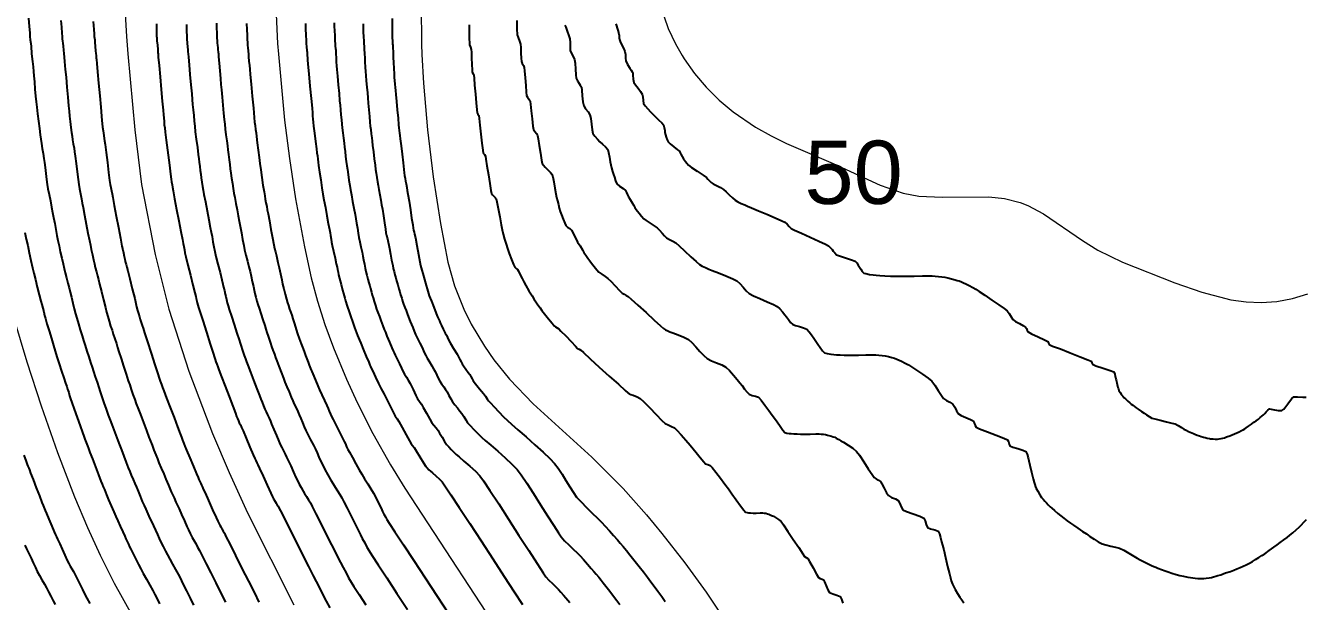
# Model space of a CAD drawing. Extents: x 27 to 849, y 0 to 853.
# Drawn here: x 78.2 to 180.9, y 492.2 to 538.4 of the extents above; entities that cross this region are included whole.
import ezdxf
from ezdxf.enums import TextEntityAlignment as Align

# ---------------------------------------------------------------- set-up
doc = ezdxf.new("R2010")
doc.units = 0
doc.header["$LTSCALE"] = 2
for name, color, linetype in [('Curva 1 m', 5, 'Continuous'), ('Curva Mestra', 1, 'Continuous'), ('TXT - TEXTO 01', 142, 'Continuous')]:
    doc.layers.add(name, color=color, linetype=linetype)
doc.styles.add('ARIAL', font='arial.ttf')

msp = doc.modelspace()

# ---------------------------------------------------------------- linework, layer by layer
at = {"layer": 'Curva 1 m', "linetype": 'Continuous', "lineweight": -3}
for points, elevation in [([(78.45, 539.03), (78.5, 538.38), (78.54, 537.85), (78.56, 537.56), (78.59, 537.29), (78.62, 536.99), (78.65, 536.76), (78.66, 536.58), (78.68, 536.38), (78.69, 536.21), (78.72, 535.97), (78.76, 535.57), (78.81, 535.13), (78.84, 534.76), (78.87, 534.42), (78.92, 533.92), (78.96, 533.35), (79.01, 532.78), (79.06, 532.31), (79.11, 531.9), (79.17, 531.36), (79.25, 530.76), (79.32, 530.17), (79.39, 529.67), (79.44, 529.31), (79.49, 528.97), (79.55, 528.57), (79.62, 528.16), (79.68, 527.77), (79.73, 527.44), (79.78, 527.04), (79.84, 526.56), (79.9, 526.09), (79.95, 525.69), (80.01, 525.34), (80.1, 524.87), (80.2, 524.36), (80.3, 523.86), (80.38, 523.44), (80.46, 523.03), (80.55, 522.56), (80.64, 522.07), (80.73, 521.6), (80.81, 521.19), (80.9, 520.77), (81, 520.29), (81.12, 519.78), (81.22, 519.31), (81.31, 518.94), (81.39, 518.59), (81.49, 518.19), (81.6, 517.77), (81.71, 517.38), (81.79, 517.05), (81.89, 516.64), (82.01, 516.17), (82.12, 515.7), (82.23, 515.3), (82.33, 514.95), (82.46, 514.5), (82.6, 514.01), (82.75, 513.54), (82.87, 513.15), (82.99, 512.76), (83.14, 512.31), (83.29, 511.84), (83.43, 511.4), (83.55, 511.03), (83.67, 510.67), (83.81, 510.25), (83.95, 509.81), (84.08, 509.39), (84.2, 509.03), (84.33, 508.65), (84.5, 508.17), (84.68, 507.65), (84.85, 507.17), (84.99, 506.78), (85.13, 506.42), (85.29, 506), (85.45, 505.56), (85.61, 505.14), (85.75, 504.78), (85.9, 504.38), (86.09, 503.89), (86.29, 503.38), (86.46, 502.94), (86.57, 502.64), (86.7, 502.35), (86.84, 502.01), (86.98, 501.68), (87.11, 501.39), (87.24, 501.07), (87.41, 500.66), (87.58, 500.25), (87.72, 499.92), (87.86, 499.61), (88.03, 499.24), (88.2, 498.88), (88.34, 498.58), (88.47, 498.28), (88.63, 497.93), (88.79, 497.58), (88.93, 497.28), (89.08, 496.98), (89.26, 496.62), (89.44, 496.26), (89.61, 495.95), (89.79, 495.62), (90.02, 495.2), (90.25, 494.78), (90.45, 494.41), (90.61, 494.11), (90.84, 493.64), (91.12, 493.07), (91.42, 492.47), (91.7, 491.91)], 32), ([(81.05, 538.86), (81.09, 538.32), (81.12, 537.83), (81.14, 537.56), (81.16, 537.39), (81.18, 537.2), (81.2, 537.03), (81.22, 536.8), (81.25, 536.48), (81.27, 536.2), (81.3, 535.91), (81.34, 535.55), (81.37, 535.24), (81.4, 534.91), (81.46, 534.29), (81.52, 533.5), (81.59, 532.7), (81.65, 532), (81.7, 531.56), (81.74, 531.18), (81.8, 530.73), (81.85, 530.26), (81.91, 529.85), (81.95, 529.56), (81.99, 529.28), (82.04, 528.94), (82.1, 528.6), (82.14, 528.31), (82.19, 527.95), (82.26, 527.36), (82.35, 526.69), (82.42, 526.09), (82.48, 525.69), (82.54, 525.34), (82.62, 524.94), (82.7, 524.54), (82.76, 524.19), (82.83, 523.83), (82.95, 523.23), (83.08, 522.5), (83.22, 521.78), (83.34, 521.18), (83.41, 520.81), (83.48, 520.46), (83.58, 520.04), (83.67, 519.64), (83.74, 519.31), (83.81, 519.02), (83.9, 518.68), (83.99, 518.35), (84.06, 518.05), (84.15, 517.69), (84.3, 517.1), (84.47, 516.42), (84.62, 515.82), (84.72, 515.43), (84.81, 515.1), (84.93, 514.71), (85.04, 514.32), (85.15, 513.99), (85.25, 513.67), (85.37, 513.29), (85.5, 512.91), (85.6, 512.59), (85.71, 512.26), (85.88, 511.73), (86.08, 511.1), (86.29, 510.46), (86.46, 509.92), (86.57, 509.59), (86.69, 509.24), (86.83, 508.83), (86.98, 508.43), (87.1, 508.08), (87.23, 507.75), (87.43, 507.21), (87.67, 506.58), (87.91, 505.94), (88.12, 505.41), (88.24, 505.08), (88.37, 504.75), (88.51, 504.37), (88.66, 503.98), (88.79, 503.66), (88.92, 503.34), (89.1, 502.91), (89.3, 502.45), (89.48, 502.04), (89.59, 501.78), (89.68, 501.55), (89.79, 501.28), (89.91, 501.02), (90, 500.8), (90.13, 500.52), (90.28, 500.19), (90.41, 499.91), (90.53, 499.64), (90.73, 499.19), (90.96, 498.69), (91.17, 498.24), (91.29, 497.97), (91.43, 497.68), (91.6, 497.36), (91.75, 497.08), (91.87, 496.86), (92.02, 496.58), (92.18, 496.3), (92.31, 496.05), (92.45, 495.77), (92.72, 495.23), (93.08, 494.51), (93.48, 493.7), (93.89, 492.89), (94.26, 492.16)], 33), ([(83.64, 538.78), (83.66, 538.44), (83.69, 538.12), (83.71, 537.77), (83.73, 537.56), (83.74, 537.43), (83.76, 537.3), (83.77, 537.12), (83.8, 536.77), (83.83, 536.41), (83.85, 536.19), (83.87, 536.04), (83.89, 535.86), (83.9, 535.71), (83.93, 535.41), (83.99, 534.73), (84.07, 533.81), (84.16, 532.81), (84.24, 531.88), (84.3, 531.16), (84.33, 530.81), (84.36, 530.57), (84.4, 530.28), (84.43, 530), (84.46, 529.81), (84.49, 529.62), (84.52, 529.39), (84.56, 529.19), (84.59, 528.89), (84.68, 528.25), (84.78, 527.45), (84.88, 526.65), (84.96, 526.01), (85, 525.69), (85.05, 525.45), (85.1, 525.18), (85.15, 524.94), (85.21, 524.64), (85.33, 524), (85.49, 523.15), (85.66, 522.23), (85.83, 521.38), (85.95, 520.74), (86.01, 520.44), (86.06, 520.19), (86.12, 519.91), (86.17, 519.69), (86.22, 519.49), (86.28, 519.26), (86.33, 519.06), (86.41, 518.76), (86.57, 518.12), (86.77, 517.32), (86.97, 516.52), (87.13, 515.87), (87.21, 515.56), (87.28, 515.33), (87.35, 515.07), (87.42, 514.84), (87.49, 514.62), (87.58, 514.36), (87.65, 514.14), (87.76, 513.79), (88, 513.06), (88.3, 512.14), (88.59, 511.22), (88.83, 510.49), (88.95, 510.14), (89.03, 509.9), (89.12, 509.63), (89.21, 509.39), (89.31, 509.11), (89.53, 508.54), (89.82, 507.79), (90.13, 506.98), (90.41, 506.23), (90.63, 505.66), (90.73, 505.39), (90.82, 505.16), (90.92, 504.9), (91.01, 504.67), (91.14, 504.35), (91.4, 503.75), (91.69, 503.06), (91.94, 502.47), (92.07, 502.17), (92.13, 502.01), (92.21, 501.83), (92.27, 501.68), (92.34, 501.54), (92.41, 501.38), (92.48, 501.24), (92.62, 500.93), (92.9, 500.31), (93.23, 499.58), (93.52, 498.96), (93.66, 498.65), (93.73, 498.51), (93.81, 498.35), (93.89, 498.21), (93.97, 498.05), (94.08, 497.86), (94.17, 497.7), (94.3, 497.42), (94.63, 496.78), (95.07, 495.9), (95.58, 494.87), (96.11, 493.84), (96.58, 492.9), (96.95, 492.17)], 34), ([(88.71, 538.57), (88.72, 538.35), (88.72, 538.1), (88.72, 537.92), (88.72, 537.77), (88.73, 537.6), (88.74, 537.45), (88.76, 537.23), (88.79, 536.86), (88.82, 536.51), (88.84, 536.35), (88.84, 536.26), (88.85, 536.17), (88.87, 535.91), (88.93, 535.24), (89.01, 534.33), (89.1, 533.32), (89.18, 532.37), (89.25, 531.64), (89.28, 531.28), (89.3, 531.04), (89.33, 530.75), (89.35, 530.47), (89.38, 530.22), (89.42, 529.88), (89.5, 529.23), (89.61, 528.43), (89.71, 527.64), (89.79, 527.02), (89.83, 526.72), (89.85, 526.53), (89.88, 526.3), (89.9, 526.11), (89.93, 525.9), (89.97, 525.67), (90, 525.46), (90.05, 525.17), (90.18, 524.53), (90.34, 523.68), (90.51, 522.76), (90.68, 521.91), (90.8, 521.27), (90.86, 520.96), (90.91, 520.71), (90.96, 520.43), (91, 520.19), (91.08, 519.87), (91.24, 519.22), (91.45, 518.41), (91.65, 517.61), (91.81, 516.98), (91.88, 516.69), (91.92, 516.52), (91.96, 516.33), (91.99, 516.19), (92.04, 516), (92.09, 515.81), (92.19, 515.49), (92.43, 514.76), (92.74, 513.82), (93.04, 512.87), (93.28, 512.14), (93.38, 511.81), (93.44, 511.63), (93.5, 511.44), (93.57, 511.25), (93.64, 511.06), (93.73, 510.82), (93.95, 510.25), (94.24, 509.49), (94.55, 508.66), (94.84, 507.9), (95.06, 507.32), (95.16, 507.06), (95.23, 506.9), (95.31, 506.71), (95.37, 506.56), (95.46, 506.38), (95.54, 506.19), (95.67, 505.9), (95.92, 505.31), (96.22, 504.6), (96.48, 503.99), (96.61, 503.69), (96.69, 503.53), (96.78, 503.35), (96.86, 503.19), (97, 502.88), (97.28, 502.26), (97.61, 501.54), (97.9, 500.91), (98.04, 500.61), (98.13, 500.44), (98.24, 500.25), (98.32, 500.11), (98.39, 499.99), (98.48, 499.85), (98.55, 499.73), (98.68, 499.48), (98.99, 498.86), (99.43, 497.99), (99.93, 496.99), (100.45, 495.96), (100.93, 495.01), (101.31, 494.26), (101.54, 493.81), (101.78, 493.35), (102.06, 492.81), (102.36, 492.25), (102.65, 491.71)], 36), ([(91.12, 538.53), (91.12, 538.27), (91.13, 537.97), (91.15, 537.63), (91.16, 537.34), (91.19, 537.05), (91.22, 536.72), (91.24, 536.51), (91.25, 536.34), (91.27, 536.17), (91.29, 535.9), (91.34, 535.3), (91.41, 534.51), (91.49, 533.68), (91.55, 532.96), (91.59, 532.5), (91.62, 532.11), (91.66, 531.67), (91.71, 531.21), (91.75, 530.76), (91.79, 530.38), (91.84, 529.92), (91.92, 529.31), (92.01, 528.66), (92.08, 528.1), (92.12, 527.75), (92.16, 527.47), (92.2, 527.14), (92.24, 526.81), (92.27, 526.52), (92.32, 526.23), (92.37, 525.88), (92.42, 525.53), (92.47, 525.23), (92.53, 524.89), (92.65, 524.3), (92.78, 523.57), (92.93, 522.84), (93.04, 522.23), (93.11, 521.86), (93.18, 521.5), (93.25, 521.08), (93.33, 520.67), (93.4, 520.31), (93.5, 519.91), (93.65, 519.29), (93.83, 518.61), (93.97, 518.03), (94.06, 517.69), (94.11, 517.45), (94.17, 517.17), (94.23, 516.89), (94.28, 516.69), (94.34, 516.45), (94.41, 516.18), (94.48, 515.94), (94.56, 515.66), (94.74, 515.12), (94.96, 514.44), (95.18, 513.76), (95.36, 513.22), (95.45, 512.94), (95.52, 512.7), (95.61, 512.43), (95.69, 512.19), (95.77, 511.95), (95.87, 511.68), (95.96, 511.44), (96.06, 511.17), (96.27, 510.63), (96.52, 509.97), (96.78, 509.29), (96.99, 508.74), (97.1, 508.44), (97.2, 508.2), (97.32, 507.91), (97.43, 507.64), (97.52, 507.44), (97.63, 507.2), (97.76, 506.93), (97.87, 506.69), (97.97, 506.44), (98.15, 506.02), (98.35, 505.53), (98.54, 505.09), (98.66, 504.81), (98.78, 504.58), (98.92, 504.31), (99.05, 504.05), (99.17, 503.81), (99.3, 503.54), (99.5, 503.1), (99.72, 502.6), (99.92, 502.16), (100.06, 501.88), (100.19, 501.63), (100.34, 501.35), (100.5, 501.08), (100.62, 500.88), (100.76, 500.64), (100.94, 500.37), (101.08, 500.13), (101.23, 499.84), (101.53, 499.25), (101.92, 498.46), (102.36, 497.59), (102.78, 496.76), (103.12, 496.09), (103.32, 495.69), (103.5, 495.34), (103.71, 494.94), (103.94, 494.51), (104.15, 494.11), (104.35, 493.77), (104.58, 493.42), (104.99, 492.78), (105.53, 491.95)], 37), ([(93.53, 538.63), (93.54, 538.27), (93.56, 537.84), (93.58, 537.46), (93.59, 537.23), (93.6, 537.05), (93.62, 536.85), (93.64, 536.68), (93.65, 536.51), (93.67, 536.32), (93.69, 536.16), (93.71, 535.92), (93.75, 535.43), (93.8, 534.82), (93.86, 534.2), (93.9, 533.71), (93.94, 533.28), (93.99, 532.7), (94.05, 532.06), (94.11, 531.42), (94.16, 530.89), (94.2, 530.54), (94.24, 530.13), (94.3, 529.66), (94.37, 529.19), (94.42, 528.79), (94.46, 528.46), (94.51, 528.08), (94.55, 527.67), (94.6, 527.28), (94.65, 526.94), (94.69, 526.6), (94.75, 526.19), (94.82, 525.77), (94.88, 525.35), (94.94, 525), (95.01, 524.63), (95.1, 524.16), (95.19, 523.66), (95.29, 523.17), (95.37, 522.75), (95.45, 522.33), (95.54, 521.81), (95.64, 521.28), (95.73, 520.8), (95.8, 520.44), (95.9, 520.02), (96.02, 519.54), (96.14, 519.07), (96.24, 518.69), (96.32, 518.33), (96.41, 517.9), (96.5, 517.5), (96.57, 517.19), (96.63, 516.93), (96.71, 516.63), (96.79, 516.32), (96.87, 516.06), (96.96, 515.77), (97.1, 515.32), (97.27, 514.81), (97.42, 514.36), (97.51, 514.06), (97.59, 513.8), (97.69, 513.5), (97.79, 513.2), (97.87, 512.94), (97.96, 512.68), (98.07, 512.38), (98.19, 512.07), (98.28, 511.81), (98.39, 511.53), (98.55, 511.1), (98.74, 510.61), (98.91, 510.15), (99.04, 509.81), (99.19, 509.45), (99.37, 509.03), (99.54, 508.62), (99.67, 508.31), (99.79, 508.05), (99.93, 507.75), (100.07, 507.45), (100.19, 507.19), (100.31, 506.91), (100.45, 506.57), (100.59, 506.23), (100.72, 505.94), (100.88, 505.62), (101.1, 505.19), (101.32, 504.77), (101.48, 504.44), (101.62, 504.14), (101.77, 503.79), (101.93, 503.44), (102.07, 503.15), (102.25, 502.81), (102.49, 502.39), (102.73, 501.96), (102.91, 501.65), (103.07, 501.39), (103.26, 501.09), (103.45, 500.79), (103.61, 500.52), (103.77, 500.22), (104.03, 499.69), (104.35, 499.06), (104.67, 498.41), (104.94, 497.88), (105.1, 497.56), (105.25, 497.27), (105.44, 496.92), (105.62, 496.58), (105.79, 496.29), (106.02, 495.93), (106.52, 495.16), (107.22, 494.1), (108.03, 492.86), (108.88, 491.56)], 38), ([(95.95, 538.6), (95.97, 538.13), (95.99, 537.66), (96.01, 537.29), (96.02, 537.12), (96.03, 536.98), (96.04, 536.84), (96.06, 536.68), (96.08, 536.4), (96.1, 536.15), (96.12, 535.93), (96.15, 535.59), (96.18, 535.23), (96.21, 534.93), (96.25, 534.52), (96.32, 533.74), (96.41, 532.78), (96.5, 531.82), (96.57, 531.06), (96.6, 530.69), (96.64, 530.41), (96.68, 530.1), (96.72, 529.82), (96.75, 529.53), (96.81, 529.04), (96.88, 528.44), (96.96, 527.84), (97.02, 527.36), (97.09, 526.87), (97.18, 526.25), (97.27, 525.62), (97.36, 525.09), (97.41, 524.77), (97.45, 524.51), (97.51, 524.21), (97.57, 523.91), (97.62, 523.65), (97.68, 523.33), (97.79, 522.77), (97.91, 522.08), (98.04, 521.4), (98.14, 520.85), (98.2, 520.56), (98.27, 520.29), (98.35, 519.97), (98.42, 519.69), (98.47, 519.43), (98.57, 519), (98.67, 518.5), (98.78, 518.03), (98.85, 517.69), (98.95, 517.32), (99.06, 516.89), (99.17, 516.48), (99.25, 516.19), (99.33, 515.96), (99.41, 515.69), (99.5, 515.42), (99.58, 515.19), (99.67, 514.9), (99.8, 514.49), (99.93, 514.05), (100.05, 513.69), (100.18, 513.33), (100.34, 512.89), (100.5, 512.48), (100.6, 512.19), (100.69, 511.96), (100.79, 511.69), (100.89, 511.42), (100.98, 511.19), (101.09, 510.92), (101.27, 510.49), (101.48, 509.99), (101.67, 509.53), (101.82, 509.19), (101.99, 508.81), (102.21, 508.35), (102.4, 507.94), (102.51, 507.69), (102.6, 507.49), (102.69, 507.26), (102.78, 507.06), (102.91, 506.81), (103.15, 506.34), (103.42, 505.8), (103.66, 505.32), (103.79, 505.06), (103.89, 504.86), (103.99, 504.62), (104.09, 504.42), (104.22, 504.19), (104.45, 503.76), (104.74, 503.25), (105.01, 502.77), (105.21, 502.42), (105.42, 502.07), (105.68, 501.66), (105.93, 501.26), (106.14, 500.92), (106.33, 500.55), (106.56, 500.1), (106.76, 499.69), (106.88, 499.44), (106.99, 499.23), (107.11, 499), (107.23, 498.8), (107.41, 498.51), (107.87, 497.81), (108.55, 496.77), (109.38, 495.51), (110.3, 494.1), (111.25, 492.65), (112.17, 491.24)], 39), ([(100.68, 538.62), (100.7, 538.18), (100.72, 537.68), (100.74, 537.24), (100.75, 536.99), (100.77, 536.74), (100.8, 536.45), (100.82, 536.3), (100.82, 536.22), (100.82, 536.14), (100.83, 536.04), (100.84, 535.85), (100.85, 535.68), (100.88, 535.34), (100.95, 534.57), (101.04, 533.59), (101.13, 532.6), (101.21, 531.82), (101.24, 531.44), (101.26, 531.2), (101.28, 530.93), (101.31, 530.69), (101.34, 530.38), (101.41, 529.8), (101.5, 529.13), (101.57, 528.55), (101.61, 528.23), (101.64, 527.99), (101.67, 527.72), (101.7, 527.48), (101.74, 527.2), (101.81, 526.68), (101.91, 526.05), (102.01, 525.41), (102.09, 524.9), (102.17, 524.45), (102.28, 523.84), (102.41, 523.17), (102.52, 522.55), (102.62, 522.06), (102.66, 521.81), (102.7, 521.58), (102.74, 521.3), (102.78, 521.06), (102.84, 520.8), (102.94, 520.32), (103.06, 519.78), (103.16, 519.32), (103.22, 519.06), (103.26, 518.87), (103.3, 518.64), (103.34, 518.44), (103.41, 518.15), (103.54, 517.67), (103.67, 517.19), (103.74, 516.94), (103.79, 516.75), (103.84, 516.56), (103.91, 516.34), (104.04, 515.93), (104.19, 515.45), (104.32, 515.06), (104.46, 514.68), (104.63, 514.2), (104.79, 513.79), (104.87, 513.56), (104.94, 513.38), (105.02, 513.19), (105.12, 512.95), (105.32, 512.46), (105.56, 511.89), (105.76, 511.41), (105.85, 511.19), (105.91, 511.07), (105.97, 510.94), (106.09, 510.7), (106.31, 510.21), (106.54, 509.71), (106.67, 509.44), (106.77, 509.27), (106.88, 509.09), (107, 508.85), (107.25, 508.36), (107.54, 507.79), (107.78, 507.31), (107.9, 507.09), (107.97, 506.98), (108.05, 506.87), (108.17, 506.65), (108.44, 506.17), (108.76, 505.6), (109.03, 505.11), (109.17, 504.87), (109.29, 504.72), (109.42, 504.56), (109.58, 504.31), (109.87, 503.82), (110.17, 503.33), (110.34, 503.06), (110.46, 502.93), (110.6, 502.79), (110.72, 502.67), (110.89, 502.53), (111.15, 502.3), (111.44, 502.04), (111.67, 501.81), (111.88, 501.5), (112.36, 500.78), (113.04, 499.75), (113.87, 498.48), (114.78, 497.08), (115.72, 495.63), (116.63, 494.23), (117.45, 492.98), (118.12, 491.96)], 41), ([(102.99, 538.67), (103, 538.38), (103.01, 538.04), (103.03, 537.61), (103.05, 537.21), (103.06, 536.98), (103.08, 536.8), (103.1, 536.61), (103.11, 536.46), (103.12, 536.3), (103.13, 536.13), (103.14, 535.91), (103.15, 535.54), (103.17, 535.21), (103.2, 534.92), (103.25, 534.37), (103.31, 533.68), (103.38, 532.98), (103.43, 532.39), (103.47, 532.04), (103.5, 531.69), (103.53, 531.29), (103.57, 530.88), (103.6, 530.54), (103.63, 530.23), (103.68, 529.83), (103.74, 529.4), (103.79, 529), (103.83, 528.69), (103.87, 528.34), (103.91, 527.94), (103.96, 527.54), (104.01, 527.19), (104.05, 526.88), (104.11, 526.48), (104.17, 526.04), (104.24, 525.61), (104.3, 525.25), (104.37, 524.85), (104.47, 524.33), (104.57, 523.78), (104.67, 523.28), (104.73, 522.94), (104.79, 522.59), (104.85, 522.19), (104.91, 521.79), (104.97, 521.44), (105.04, 521.08), (105.13, 520.67), (105.23, 520.26), (105.3, 519.94), (105.35, 519.65), (105.42, 519.3), (105.48, 518.97), (105.54, 518.69), (105.61, 518.41), (105.69, 518.09), (105.78, 517.78), (105.84, 517.56), (105.9, 517.33), (105.98, 517.05), (106.04, 516.81), (106.11, 516.6), (106.21, 516.29), (106.31, 515.96), (106.4, 515.69), (106.5, 515.42), (106.62, 515.09), (106.73, 514.78), (106.81, 514.56), (106.91, 514.33), (107.01, 514.05), (107.11, 513.82), (107.23, 513.52), (107.43, 513.04), (107.62, 512.58), (107.74, 512.32), (107.81, 512.16), (107.9, 511.98), (107.98, 511.82), (108.08, 511.62), (108.23, 511.29), (108.39, 510.94), (108.5, 510.7), (108.63, 510.47), (108.79, 510.22), (108.93, 509.99), (109.08, 509.7), (109.32, 509.22), (109.55, 508.75), (109.69, 508.49), (109.78, 508.35), (109.9, 508.19), (109.99, 508.05), (110.14, 507.79), (110.4, 507.32), (110.66, 506.85), (110.83, 506.55), (110.99, 506.36), (111.17, 506.14), (111.33, 505.94), (111.46, 505.72), (111.65, 505.4), (111.86, 505.06), (112.02, 504.81), (112.19, 504.62), (112.39, 504.41), (112.6, 504.2), (112.79, 504.02), (113.02, 503.82), (113.41, 503.48), (113.88, 503.07), (114.33, 502.66), (114.68, 502.31), (114.97, 501.9), (115.5, 501.11), (116.2, 500.04), (117, 498.81), (117.82, 497.52), (118.61, 496.31), (119.28, 495.27), (119.76, 494.52), (119.99, 494.18), (120.22, 493.93), (120.51, 493.65), (120.78, 493.38), (120.99, 493.18), (121.18, 492.97), (121.4, 492.73), (121.6, 492.5), (121.74, 492.33), (121.9, 492.14)], 42), ([(105.32, 538.57), (105.33, 538.16), (105.33, 537.9), (105.34, 537.57), (105.36, 537.19), (105.37, 536.97), (105.39, 536.79), (105.4, 536.62), (105.41, 536.48), (105.42, 536.29), (105.43, 536.13), (105.44, 535.91), (105.46, 535.52), (105.48, 535.1), (105.5, 534.75), (105.52, 534.44), (105.56, 534.01), (105.61, 533.51), (105.66, 533.03), (105.69, 532.63), (105.73, 532.21), (105.78, 531.69), (105.82, 531.15), (105.86, 530.68), (105.89, 530.38), (105.93, 530.09), (105.97, 529.76), (106.01, 529.43), (106.04, 529.15), (106.08, 528.82), (106.14, 528.31), (106.21, 527.74), (106.27, 527.23), (106.32, 526.9), (106.36, 526.6), (106.41, 526.25), (106.46, 525.9), (106.51, 525.61), (106.57, 525.28), (106.65, 524.86), (106.73, 524.43), (106.8, 524.06), (106.86, 523.7), (106.94, 523.17), (107.03, 522.6), (107.1, 522.11), (107.15, 521.81), (107.2, 521.58), (107.26, 521.31), (107.32, 521.05), (107.37, 520.81), (107.43, 520.54), (107.51, 520.1), (107.6, 519.61), (107.69, 519.19), (107.74, 518.94), (107.8, 518.7), (107.87, 518.43), (107.93, 518.19), (108, 517.96), (108.09, 517.63), (108.18, 517.3), (108.25, 517.06), (108.32, 516.83), (108.41, 516.55), (108.48, 516.31), (108.57, 516.08), (108.67, 515.8), (108.76, 515.56), (108.85, 515.34), (108.97, 515.03), (109.1, 514.7), (109.2, 514.44), (109.3, 514.2), (109.42, 513.92), (109.53, 513.64), (109.62, 513.44), (109.73, 513.21), (109.87, 512.94), (109.99, 512.71), (110.1, 512.47), (110.22, 512.19), (110.34, 511.96), (110.46, 511.74), (110.64, 511.45), (110.82, 511.14), (110.97, 510.9), (111.09, 510.66), (111.24, 510.37), (111.37, 510.09), (111.48, 509.9), (111.62, 509.68), (111.79, 509.45), (111.94, 509.24), (112.05, 509.04), (112.2, 508.76), (112.35, 508.47), (112.5, 508.24), (112.67, 508.01), (112.88, 507.75), (113.09, 507.5), (113.24, 507.31), (113.39, 507.07), (113.55, 506.8), (113.7, 506.56), (113.9, 506.34), (114.21, 506.02), (114.55, 505.67), (114.85, 505.38), (115.12, 505.14), (115.57, 504.75), (116.14, 504.27), (116.72, 503.75), (117.26, 503.24), (117.68, 502.81), (118.01, 502.37), (118.46, 501.7), (119, 500.87), (119.57, 499.97), (120.12, 499.09), (120.62, 498.31), (121, 497.72), (121.23, 497.39), (121.49, 497.09), (121.82, 496.76), (122.17, 496.42), (122.49, 496.12), (122.73, 495.88), (123, 495.57), (123.33, 495.21), (123.63, 494.87), (123.85, 494.62), (124.03, 494.41), (124.23, 494.17), (124.43, 493.92), (124.6, 493.71), (124.81, 493.44), (125.12, 493.05), (125.43, 492.64), (125.7, 492.3), (125.94, 491.97)], 43), ([(107.65, 539), (107.66, 538.3), (107.66, 537.71), (107.66, 537.42), (107.67, 537.25), (107.67, 537.06), (107.68, 536.95), (107.69, 536.87), (107.7, 536.78), (107.7, 536.64), (107.72, 536.36), (107.73, 536.12), (107.74, 535.89), (107.76, 535.48), (107.78, 535), (107.81, 534.56), (107.82, 534.28), (107.84, 534.04), (107.87, 533.75), (107.9, 533.47), (107.92, 533.22), (107.95, 532.91), (108, 532.36), (108.06, 531.68), (108.12, 531.01), (108.16, 530.48), (108.19, 530.22), (108.21, 530.03), (108.24, 529.8), (108.26, 529.61), (108.29, 529.34), (108.36, 528.79), (108.44, 528.11), (108.52, 527.42), (108.59, 526.88), (108.62, 526.61), (108.65, 526.4), (108.69, 526.17), (108.72, 525.96), (108.76, 525.73), (108.82, 525.44), (108.86, 525.19), (108.91, 524.91), (109, 524.35), (109.11, 523.66), (109.21, 522.98), (109.3, 522.44), (109.34, 522.19), (109.37, 522.03), (109.42, 521.85), (109.45, 521.69), (109.51, 521.39), (109.63, 520.78), (109.76, 520.07), (109.88, 519.48), (109.93, 519.19), (109.98, 519), (110.03, 518.81), (110.1, 518.55), (110.24, 518.07), (110.37, 517.58), (110.45, 517.31), (110.51, 517.13), (110.57, 516.94), (110.63, 516.75), (110.7, 516.56), (110.81, 516.31), (110.99, 515.83), (111.19, 515.34), (111.3, 515.07), (111.36, 514.91), (111.44, 514.73), (111.5, 514.57), (111.6, 514.37), (111.75, 514.06), (111.91, 513.76), (112, 513.59), (112.08, 513.4), (112.17, 513.21), (112.31, 512.97), (112.58, 512.52), (112.86, 512.06), (113.01, 511.8), (113.09, 511.64), (113.18, 511.46), (113.27, 511.3), (113.38, 511.12), (113.57, 510.86), (113.76, 510.59), (113.88, 510.42), (113.97, 510.26), (114.07, 510.08), (114.16, 509.92), (114.34, 509.69), (114.66, 509.29), (114.98, 508.9), (115.15, 508.69), (115.23, 508.57), (115.31, 508.43), (115.38, 508.31), (115.53, 508.15), (115.83, 507.83), (116.21, 507.44), (116.59, 507.04), (116.91, 506.73), (117.22, 506.45), (117.74, 505.99), (118.4, 505.42), (119.1, 504.8), (119.77, 504.2), (120.32, 503.68), (120.69, 503.3), (120.98, 502.92), (121.29, 502.44), (121.6, 501.92), (121.91, 501.41), (122.2, 500.95), (122.46, 500.59), (122.81, 500.2), (123.25, 499.76), (123.71, 499.31), (124.14, 498.9), (124.46, 498.58), (124.75, 498.27), (125.09, 497.89), (125.43, 497.5), (125.74, 497.15), (125.96, 496.9), (126.19, 496.62), (126.46, 496.3), (126.73, 495.97), (126.95, 495.69), (127.17, 495.42), (127.48, 495.03), (127.82, 494.59), (128.15, 494.16), (128.42, 493.8), (128.68, 493.45), (128.99, 493.03), (129.3, 492.6), (129.58, 492.22)], 44), ([(113.83, 538.49), (113.83, 537.88), (113.83, 537.57), (113.83, 537.34), (113.85, 537.08), (113.86, 536.9), (113.93, 536.72), (113.99, 536.53), (114.01, 536.31), (114.03, 535.86), (114.05, 535.33), (114.07, 534.9), (114.08, 534.69), (114.14, 534.57), (114.2, 534.45), (114.22, 534.21), (114.27, 533.65), (114.33, 532.94), (114.39, 532.23), (114.44, 531.68), (114.46, 531.45), (114.52, 531.34), (114.57, 531.26), (114.6, 531.21), (114.63, 530.99), (114.69, 530.44), (114.77, 529.73), (114.86, 529.01), (114.93, 528.45), (114.96, 528.21), (115.05, 528.09), (115.13, 527.97), (115.17, 527.73), (115.26, 527.18), (115.37, 526.47), (115.48, 525.76), (115.56, 525.21), (115.61, 524.97), (115.69, 524.86), (115.8, 524.75), (115.91, 524.65), (116, 524.54), (116.06, 524.3), (116.16, 523.75), (116.28, 523.08), (116.4, 522.45), (116.49, 522.04), (116.57, 521.69), (116.68, 521.29), (116.79, 520.89), (116.9, 520.54), (117.04, 520.15), (117.23, 519.67), (117.4, 519.25), (117.49, 519.05), (117.6, 518.95), (117.72, 518.86), (117.79, 518.72), (117.93, 518.44), (118.08, 518.13), (118.21, 517.88), (118.38, 517.58), (118.63, 517.16), (118.88, 516.75), (119.05, 516.46), (119.19, 516.26), (119.35, 516.02), (119.52, 515.78), (119.67, 515.58), (119.88, 515.31), (120.19, 514.91), (120.49, 514.55), (120.66, 514.35), (120.77, 514.27), (120.9, 514.19), (121.02, 514.11), (121.2, 513.92), (121.58, 513.53), (122.01, 513.08), (122.37, 512.7), (122.54, 512.53), (122.66, 512.46), (122.79, 512.39), (123.01, 512.19), (123.55, 511.7), (124.28, 511.03), (125.08, 510.31), (125.81, 509.65), (126.35, 509.16), (126.57, 508.96), (126.69, 508.89), (126.82, 508.83), (127, 508.77), (127.31, 508.64), (127.57, 508.51), (127.83, 508.27), (128.3, 507.79), (128.84, 507.23), (129.31, 506.74), (129.57, 506.5), (129.8, 506.38), (130.09, 506.27), (130.32, 506.15), (130.51, 505.96), (130.84, 505.59), (131.22, 505.16), (131.57, 504.75), (131.82, 504.47), (132.07, 504.16), (132.38, 503.77), (132.66, 503.43), (132.81, 503.26), (133, 503.2), (133.19, 503.13), (133.34, 502.96), (133.63, 502.59), (134, 502.11), (134.36, 501.63), (134.65, 501.25), (134.93, 500.86), (135.28, 500.38), (135.62, 499.9), (135.89, 499.53), (136.01, 499.38), (136.14, 499.35), (136.26, 499.33), (136.43, 499.32), (136.64, 499.31), (136.87, 499.31), (137.2, 499.32), (137.39, 499.32), (137.52, 499.31), (137.64, 499.29), (137.78, 499.26), (137.89, 499.23), (137.95, 499.2), (138.01, 499.18), (138.12, 499.12), (138.26, 499.05), (138.42, 498.95), (138.68, 498.78), (138.89, 498.62), (139.07, 498.37), (139.43, 497.84), (139.86, 497.18), (140.29, 496.54), (140.62, 496.03), (140.77, 495.82), (140.9, 495.74), (141.02, 495.67), (141.17, 495.42), (141.44, 494.91), (141.73, 494.4), (141.89, 494.14), (142.01, 494.07), (142.17, 494.01), (142.29, 493.94), (142.37, 493.78), (142.49, 493.47), (142.63, 493.15), (142.77, 492.94), (143.02, 492.82), (143.35, 492.73), (143.61, 492.61), (143.72, 492.4), (143.83, 492.08)], 46), ([(117.67, 538.85), (117.67, 538.42), (117.67, 538.19), (117.67, 538.03), (117.68, 537.85), (117.69, 537.69), (117.76, 537.49), (117.87, 537.2), (117.95, 536.95), (117.97, 536.67), (117.98, 536.24), (118, 535.82), (118.02, 535.57), (118.08, 535.41), (118.18, 535.24), (118.24, 535.08), (118.28, 534.8), (118.32, 534.26), (118.37, 533.63), (118.41, 533.09), (118.44, 532.83), (118.51, 532.69), (118.61, 532.54), (118.66, 532.46), (118.69, 532.4), (118.72, 532.35), (118.75, 532.12), (118.81, 531.59), (118.88, 530.95), (118.95, 530.38), (119, 530.1), (119.09, 529.95), (119.23, 529.78), (119.33, 529.63), (119.38, 529.36), (119.46, 528.82), (119.55, 528.19), (119.63, 527.65), (119.69, 527.38), (119.79, 527.23), (119.93, 527.07), (120.06, 526.93), (120.2, 526.81), (120.36, 526.66), (120.48, 526.52), (120.54, 526.3), (120.62, 525.89), (120.7, 525.4), (120.78, 524.94), (120.84, 524.65), (120.91, 524.38), (120.99, 524.08), (121.07, 523.78), (121.15, 523.52), (121.25, 523.24), (121.38, 522.89), (121.5, 522.58), (121.6, 522.4), (121.73, 522.27), (121.91, 522.15), (122.05, 522.02), (122.16, 521.82), (122.29, 521.54), (122.42, 521.29), (122.54, 521.06), (122.73, 520.75), (122.92, 520.44), (123.05, 520.23), (123.19, 520.01), (123.36, 519.77), (123.51, 519.57), (123.65, 519.37), (123.86, 519.1), (124.08, 518.83), (124.25, 518.64), (124.47, 518.48), (124.74, 518.31), (124.97, 518.15), (125.21, 517.92), (125.56, 517.54), (125.91, 517.17), (126.11, 516.97), (126.27, 516.88), (126.45, 516.78), (126.61, 516.69), (126.85, 516.47), (127.37, 516), (128.03, 515.4), (128.68, 514.8), (129.2, 514.33), (129.44, 514.12), (129.6, 514.03), (129.78, 513.94), (129.94, 513.87), (130.18, 513.78), (130.61, 513.62), (131.08, 513.42), (131.44, 513.23), (131.7, 513), (132.02, 512.66), (132.36, 512.29), (132.68, 511.95), (132.94, 511.72), (133.28, 511.54), (133.7, 511.37), (134.11, 511.2), (134.44, 511.02), (134.74, 510.75), (135.06, 510.38), (135.35, 510.02), (135.57, 509.76), (135.75, 509.54), (135.95, 509.26), (136.15, 509.01), (136.31, 508.86), (136.55, 508.76), (136.83, 508.69), (137.06, 508.6), (137.27, 508.38), (137.57, 507.98), (137.9, 507.54), (138.16, 507.18), (138.42, 506.81), (138.74, 506.37), (139.02, 505.97), (139.18, 505.78), (139.33, 505.73), (139.52, 505.7), (139.68, 505.69), (139.89, 505.67), (140.18, 505.66), (140.43, 505.65), (140.73, 505.65), (141.21, 505.65), (141.67, 505.66), (141.93, 505.66), (142.09, 505.65), (142.28, 505.63), (142.43, 505.61), (142.61, 505.57), (142.81, 505.52), (142.93, 505.48), (143.06, 505.44), (143.18, 505.39), (143.31, 505.32), (143.51, 505.22), (143.68, 505.12), (143.89, 504.99), (144.25, 504.77), (144.64, 504.51), (144.93, 504.26), (145.18, 503.95), (145.52, 503.43), (145.88, 502.87), (146.18, 502.4), (146.34, 502.16), (146.5, 502.06), (146.69, 501.96), (146.85, 501.85), (146.97, 501.65), (147.15, 501.3), (147.34, 500.94), (147.5, 500.71), (147.74, 500.57), (148.06, 500.46), (148.29, 500.32), (148.41, 500.09), (148.52, 499.8), (148.65, 499.57), (148.95, 499.43), (149.49, 499.24), (150.03, 499.05), (150.33, 498.91), (150.44, 498.68), (150.52, 498.38), (150.63, 498.16), (150.88, 498.05), (151.23, 497.97), (151.49, 497.85), (151.6, 497.65), (151.69, 497.34), (151.77, 497.01), (151.84, 496.73), (151.94, 496.36), (152.08, 495.73), (152.25, 495.03), (152.39, 494.43), (152.47, 494.11), (152.54, 493.88), (152.64, 493.61), (152.74, 493.39), (152.86, 493.17), (153.04, 492.86), (153.23, 492.55), (153.38, 492.34), (153.56, 492.11)], 47), ([(121.52, 538.48), (121.58, 538.31), (121.7, 537.98), (121.83, 537.63), (121.9, 537.37), (121.93, 537.07), (121.93, 536.73), (121.95, 536.45), (122.05, 536.21), (122.19, 535.95), (122.29, 535.71), (122.33, 535.42), (122.36, 534.95), (122.39, 534.49), (122.42, 534.21), (122.53, 534), (122.67, 533.78), (122.75, 533.66), (122.8, 533.57), (122.85, 533.49), (122.87, 533.27), (122.91, 532.81), (122.97, 532.31), (123.03, 531.99), (123.17, 531.76), (123.38, 531.52), (123.53, 531.29), (123.59, 530.99), (123.64, 530.54), (123.7, 530.08), (123.76, 529.79), (123.92, 529.56), (124.14, 529.32), (124.33, 529.12), (124.54, 528.93), (124.78, 528.71), (124.96, 528.5), (125.03, 528.25), (125.1, 527.88), (125.16, 527.5), (125.2, 527.25), (125.26, 527.01), (125.33, 526.74), (125.41, 526.5), (125.49, 526.26), (125.59, 525.98), (125.7, 525.75), (125.91, 525.55), (126.19, 525.35), (126.38, 525.19), (126.46, 525.04), (126.55, 524.86), (126.62, 524.7), (126.75, 524.48), (126.92, 524.2), (127.04, 523.99), (127.14, 523.85), (127.25, 523.69), (127.35, 523.55), (127.48, 523.37), (127.67, 523.13), (127.85, 522.94), (128.05, 522.79), (128.36, 522.59), (128.68, 522.37), (128.92, 522.2), (129.11, 522.02), (129.32, 521.79), (129.52, 521.57), (129.68, 521.41), (129.92, 521.27), (130.19, 521.13), (130.43, 520.99), (130.68, 520.77), (131.12, 520.36), (131.63, 519.89), (132.07, 519.49), (132.32, 519.27), (132.55, 519.14), (132.82, 519.01), (133.07, 518.9), (133.35, 518.79), (133.86, 518.59), (134.45, 518.34), (134.99, 518.11), (135.32, 517.94), (135.56, 517.73), (135.82, 517.44), (136.08, 517.15), (136.32, 516.93), (136.65, 516.76), (137.17, 516.53), (137.76, 516.27), (138.27, 516.05), (138.57, 515.89), (138.77, 515.71), (138.98, 515.47), (139.18, 515.23), (139.32, 515.05), (139.47, 514.85), (139.64, 514.62), (139.81, 514.45), (140.03, 514.37), (140.35, 514.28), (140.68, 514.18), (140.94, 514.06), (141.13, 513.87), (141.33, 513.61), (141.51, 513.34), (141.67, 513.12), (141.83, 512.88), (142.02, 512.59), (142.21, 512.33), (142.35, 512.18), (142.57, 512.11), (142.86, 512.07), (143.1, 512.04), (143.32, 512.02), (143.63, 512.01), (143.95, 511.99), (144.23, 511.98), (144.56, 511.98), (145.09, 511.99), (145.69, 512), (146.2, 512), (146.48, 512), (146.72, 511.98), (146.99, 511.96), (147.23, 511.92), (147.49, 511.87), (147.78, 511.79), (147.98, 511.74), (148.17, 511.67), (148.35, 511.59), (148.55, 511.5), (148.85, 511.34), (149.1, 511.2), (149.34, 511.05), (149.76, 510.78), (150.24, 510.46), (150.68, 510.15), (150.98, 509.91), (151.23, 509.58), (151.5, 509.15), (151.75, 508.75), (151.92, 508.51), (152.15, 508.35), (152.44, 508.2), (152.67, 508.04), (152.82, 507.81), (152.96, 507.51), (153.11, 507.28), (153.35, 507.14), (153.72, 506.97), (154.09, 506.81), (154.29, 506.7), (154.38, 506.55), (154.45, 506.35), (154.53, 506.2), (154.82, 506.07), (155.44, 505.84), (156.15, 505.57), (156.76, 505.33), (157.05, 505.2), (157.13, 505.05), (157.18, 504.85), (157.25, 504.7), (157.48, 504.61), (157.88, 504.49), (158.3, 504.36), (158.54, 504.24), (158.65, 504.03), (158.72, 503.75), (158.78, 503.49), (158.86, 503.15), (158.99, 502.6), (159.12, 502.05), (159.19, 501.75), (159.24, 501.6), (159.31, 501.42), (159.37, 501.27), (159.49, 501.06), (159.66, 500.78), (159.8, 500.57), (159.92, 500.42), (160.06, 500.26), (160.19, 500.12), (160.32, 499.98), (160.48, 499.82), (160.62, 499.69), (160.82, 499.52), (161.09, 499.28), (161.33, 499.08), (161.58, 498.9), (161.86, 498.68), (162.11, 498.5), (162.35, 498.33), (162.71, 498.09), (163.09, 497.84), (163.4, 497.63), (163.68, 497.44), (164.01, 497.22), (164.35, 497), (164.65, 496.85), (164.96, 496.75), (165.35, 496.66), (165.73, 496.58), (166.05, 496.49), (166.39, 496.32), (166.8, 496.08), (167.19, 495.84), (167.47, 495.68), (167.72, 495.55), (168.02, 495.4), (168.29, 495.27), (168.47, 495.18), (168.63, 495.11), (168.81, 495.03), (168.97, 494.96), (169.14, 494.89), (169.42, 494.78), (169.71, 494.67), (169.95, 494.59), (170.25, 494.49), (170.6, 494.38), (170.89, 494.3), (171.19, 494.24), (171.53, 494.17), (171.75, 494.13), (171.94, 494.1), (172.14, 494.08), (172.33, 494.07), (172.6, 494.07), (172.83, 494.07), (173.02, 494.09), (173.24, 494.12), (173.43, 494.15), (173.6, 494.19), (173.79, 494.24), (173.96, 494.29), (174.19, 494.36), (174.57, 494.5), (174.96, 494.63), (175.22, 494.73), (175.46, 494.83), (175.73, 494.94), (175.97, 495.04), (176.21, 495.16), (176.48, 495.3), (176.72, 495.43), (176.96, 495.57), (177.23, 495.74), (177.47, 495.89), (177.71, 496.05), (178.07, 496.3), (178.44, 496.56), (178.72, 496.76), (178.96, 496.94), (179.24, 497.16), (179.51, 497.36), (179.72, 497.53), (179.96, 497.73), (180.23, 497.96), (180.47, 498.17), (180.64, 498.35), (180.85, 498.58), (181.06, 498.79)], 48), ([(125.6, 538.57), (125.77, 538.07), (125.86, 537.79), (125.87, 537.64), (125.87, 537.47), (125.89, 537.33), (125.96, 537.15), (126.1, 536.87), (126.25, 536.57), (126.34, 536.35), (126.37, 536.11), (126.37, 535.83), (126.4, 535.6), (126.54, 535.33), (126.73, 535.02), (126.84, 534.85), (126.91, 534.74), (126.97, 534.63), (126.98, 534.46), (127.01, 534.15), (127.06, 533.88), (127.18, 533.68), (127.39, 533.41), (127.6, 533.14), (127.72, 532.94), (127.77, 532.71), (127.79, 532.43), (127.84, 532.19), (127.97, 532.01), (128.17, 531.77), (128.4, 531.51), (128.6, 531.3), (128.81, 531.1), (129.07, 530.86), (129.3, 530.63), (129.43, 530.48), (129.49, 530.27), (129.53, 530.03), (129.55, 529.85), (129.6, 529.66), (129.66, 529.48), (129.72, 529.28), (129.81, 529.1), (129.97, 528.96), (130.26, 528.71), (130.56, 528.48), (130.71, 528.35), (130.77, 528.23), (130.83, 528.11), (130.93, 527.93), (131.04, 527.75), (131.11, 527.64), (131.19, 527.53), (131.3, 527.39), (131.44, 527.23), (131.68, 527.06), (132.15, 526.75), (132.62, 526.43), (132.88, 526.25), (133, 526.12), (133.13, 525.97), (133.26, 525.85), (133.43, 525.75), (133.7, 525.6), (134.01, 525.44), (134.25, 525.29), (134.46, 525.1), (134.72, 524.86), (134.98, 524.61), (135.19, 524.43), (135.41, 524.3), (135.68, 524.17), (135.96, 524.05), (136.19, 523.94), (136.5, 523.81), (137.06, 523.57), (137.74, 523.29), (138.41, 523.01), (138.94, 522.78), (139.19, 522.66), (139.36, 522.5), (139.53, 522.31), (139.69, 522.15), (139.96, 522.02), (140.51, 521.77), (141.21, 521.45), (141.9, 521.14), (142.44, 520.89), (142.69, 520.76), (142.83, 520.63), (142.97, 520.47), (143.07, 520.34), (143.19, 520.19), (143.32, 520.04), (143.57, 519.95), (144.05, 519.79), (144.54, 519.63), (144.82, 519.52), (144.95, 519.39), (145.07, 519.21), (145.18, 519.05), (145.29, 518.89), (145.4, 518.71), (145.52, 518.58), (145.69, 518.53), (145.97, 518.47), (146.27, 518.43), (146.52, 518.4), (146.81, 518.38), (147.22, 518.35), (147.66, 518.33), (148.02, 518.32), (148.37, 518.32), (148.92, 518.33), (149.57, 518.33), (150.22, 518.34), (150.74, 518.35), (151.02, 518.34), (151.26, 518.33), (151.52, 518.3), (151.79, 518.27), (152.02, 518.24), (152.27, 518.19), (152.57, 518.11), (152.85, 518.04), (153.02, 517.99), (153.18, 517.94), (153.37, 517.87), (153.52, 517.8), (153.7, 517.71), (153.98, 517.57), (154.28, 517.41), (154.52, 517.27), (154.79, 517.1), (155.25, 516.79), (155.81, 516.41), (156.36, 516.03), (156.8, 515.72), (157.02, 515.55), (157.18, 515.34), (157.34, 515.07), (157.49, 514.85), (157.71, 514.7), (158.02, 514.52), (158.33, 514.34), (158.49, 514.23), (158.57, 514.12), (158.64, 513.97), (158.71, 513.85), (158.99, 513.7), (159.52, 513.45), (160.04, 513.21), (160.29, 513.08), (160.35, 512.96), (160.41, 512.83), (160.68, 512.72), (161.3, 512.48), (162.1, 512.16), (162.9, 511.85), (163.52, 511.6), (163.78, 511.5), (163.83, 511.37), (163.88, 511.25), (164.15, 511.14), (164.73, 510.95), (165.3, 510.75), (165.59, 510.64), (165.67, 510.46), (165.71, 510.26), (165.78, 510), (165.87, 509.62), (165.92, 509.39), (165.96, 509.27), (166.01, 509.15), (166.11, 508.98), (166.22, 508.8), (166.32, 508.68), (166.42, 508.57), (166.52, 508.47), (166.63, 508.36), (166.73, 508.28), (166.87, 508.16), (166.99, 508.06), (167.11, 507.96), (167.25, 507.86), (167.38, 507.76), (167.56, 507.64), (167.81, 507.47), (168.02, 507.33), (168.22, 507.2), (168.44, 507.05), (168.65, 506.94), (168.89, 506.87), (169.32, 506.76), (169.82, 506.64), (170.26, 506.53), (170.52, 506.46), (170.76, 506.33), (171.03, 506.17), (171.23, 506.05), (171.41, 505.96), (171.6, 505.87), (171.73, 505.81), (171.85, 505.75), (171.98, 505.7), (172.1, 505.65), (172.3, 505.57), (172.47, 505.51), (172.62, 505.46), (172.79, 505.41), (172.94, 505.37), (173.09, 505.33), (173.27, 505.3), (173.37, 505.28), (173.46, 505.27), (173.56, 505.26), (173.72, 505.25), (173.91, 505.25), (174.06, 505.27), (174.21, 505.29), (174.34, 505.32), (174.48, 505.36), (174.64, 505.42), (174.91, 505.51), (175.1, 505.58), (175.29, 505.66), (175.48, 505.74), (175.67, 505.83), (175.85, 505.93), (175.97, 506), (176.11, 506.08), (176.23, 506.16), (176.4, 506.28), (176.65, 506.45), (176.85, 506.6), (177.02, 506.72), (177.21, 506.86), (177.35, 506.98), (177.47, 507.08), (177.61, 507.2), (177.73, 507.3), (177.84, 507.43), (177.97, 507.57), (178.1, 507.67), (178.37, 507.63), (178.78, 507.55), (179.08, 507.53), (179.25, 507.66), (179.42, 507.87), (179.57, 508.07), (179.71, 508.27), (179.88, 508.5), (180.04, 508.64), (180.35, 508.65), (180.76, 508.6), (181.03, 508.6)], 49), ([(78.16, 521.82), (78.21, 521.56), (78.27, 521.29), (78.38, 520.8), (78.51, 520.21), (78.64, 519.58), (78.77, 519), (78.87, 518.56), (79, 518.07), (79.15, 517.45), (79.31, 516.84), (79.44, 516.33), (79.52, 516.04), (79.59, 515.77), (79.67, 515.45), (79.74, 515.17), (79.81, 514.93), (79.93, 514.49), (80.1, 513.93), (80.28, 513.33), (80.45, 512.76), (80.59, 512.3), (80.73, 511.85), (80.91, 511.29), (81.1, 510.71), (81.28, 510.16), (81.42, 509.73), (81.51, 509.48), (81.58, 509.25), (81.67, 508.98), (81.75, 508.71), (81.83, 508.48), (81.93, 508.19), (82.12, 507.64), (82.35, 506.98), (82.59, 506.31), (82.78, 505.77), (82.88, 505.48), (82.97, 505.24), (83.07, 504.97), (83.18, 504.71), (83.26, 504.48), (83.38, 504.18), (83.58, 503.65), (83.82, 503.01), (84.07, 502.38), (84.26, 501.87), (84.36, 501.62), (84.44, 501.42), (84.54, 501.2), (84.63, 501), (84.72, 500.78), (84.88, 500.37), (85.09, 499.89), (85.29, 499.41), (85.45, 499.04), (85.61, 498.68), (85.81, 498.25), (86.01, 497.81), (86.17, 497.45), (86.27, 497.25), (86.36, 497.04), (86.47, 496.81), (86.56, 496.6), (86.67, 496.4), (86.85, 496.04), (87.06, 495.6), (87.28, 495.17), (87.47, 494.82), (87.66, 494.46), (87.91, 494.01), (88.18, 493.53), (88.42, 493.09), (88.59, 492.77), (88.77, 492.43), (88.96, 492.03)], 31), ([(78.08, 503.97), (78.26, 503.46), (78.34, 503.22), (78.4, 503.08), (78.46, 502.91), (78.52, 502.77), (78.61, 502.52), (78.81, 502), (79.07, 501.34), (79.32, 500.68), (79.52, 500.16), (79.61, 499.91), (79.67, 499.79), (79.73, 499.64), (79.79, 499.51), (79.89, 499.28), (80.08, 498.81), (80.31, 498.27), (80.51, 497.8), (80.61, 497.55), (80.69, 497.39), (80.78, 497.21), (80.85, 497.05), (80.95, 496.83), (81.14, 496.42), (81.36, 495.93), (81.56, 495.5), (81.67, 495.26), (81.79, 495.05), (81.93, 494.82), (82.05, 494.61), (82.16, 494.4), (82.34, 494.04), (82.56, 493.61), (82.77, 493.18), (82.95, 492.83), (83.14, 492.49), (83.37, 492.06)], 29), ([(78.16, 496.72), (78.29, 496.45), (78.42, 496.18), (78.53, 495.95), (78.66, 495.68), (78.82, 495.31), (79, 494.93), (79.15, 494.61), (79.32, 494.3), (79.52, 493.95), (79.73, 493.6), (79.9, 493.3), (80.06, 492.99), (80.24, 492.63), (80.42, 492.27), (80.58, 491.97)], 28)]:
    msp.add_lwpolyline(points, dxfattribs=dict(at, elevation=elevation))
at = {"layer": 'Curva Mestra', "lineweight": 0}
for points, elevation in [([(116.09, 644.66), (112.61, 638.83), (110.91, 635.69), (109.45, 632.56), (107.97, 628.81), (106.71, 625.06), (105.04, 619.44), (103.69, 614.44), (102.67, 610.06), (102.11, 606.94), (101.69, 603.19), (101.15, 594.44), (100.28, 582.56), (98.61, 551.94), (98.4, 546.87), (98.32, 542.57), (98.34, 539.34), (98.44, 537.01), (98.52, 536.15)], 40), ([(85.83, 545.69), (86.31, 537.56), (86.43, 536.18)], 35), ([(109.98, 540.06), (109.99, 536.94), (110.03, 536.11)], 45), ([(129.18, 540.07), (129.82, 538.21), (130.39, 536.98), (130.93, 536.05)], 50), ([(86.43, 536.18), (86.97, 530.06), (87.53, 525.69), (88.61, 520.06), (89.7, 515.69), (91.32, 510.69), (93.22, 505.69), (94.55, 502.56), (96.02, 499.34), (99.75, 491.94)], 35), ([(98.52, 536.15), (99.01, 530.85), (99.39, 527.77), (99.88, 524.54), (100.6, 520.69), (101.14, 518.19), (101.64, 516.31), (102.24, 514.44), (102.93, 512.56), (103.97, 510.06), (104.84, 508.19), (106.1, 505.69), (107.51, 503.19), (108.66, 501.31), (117.53, 487.77)], 40), ([(110.03, 536.11), (110.15, 533.81), (110.48, 530.06), (110.93, 526.31), (111.53, 522.56), (112.13, 519.44), (112.65, 517.56), (113.39, 515.69), (114, 514.47), (115.06, 512.7), (115.82, 511.6), (117.06, 510.06), (118.97, 508.09), (123.69, 503.8), (126.19, 501.28), (128.06, 499.18), (129.31, 497.67), (131.14, 495.31), (132.85, 492.97), (135.2, 489.48)], 45), ([(130.93, 536.05), (131.09, 535.77), (131.92, 534.6), (132.87, 533.49), (133.91, 532.45), (135.03, 531.52), (136.83, 530.29), (138.07, 529.59), (139.32, 528.97), (143.07, 527.37), (146.82, 525.64), (148.69, 524.98), (149.94, 524.76), (151.82, 524.66), (155.57, 524.69), (156.82, 524.56), (158.07, 524.25), (158.69, 524.01), (159.94, 523.34), (163.07, 521.2), (164.32, 520.42), (166.3, 519.46), (170.5, 517.79), (172.65, 517.03), (174.99, 516.43), (176.21, 516.26), (177.44, 516.2), (178.69, 516.28), (179.94, 516.52), (181.18, 516.91)], 50), ([(77.25, 515.04), (78.31, 511.45), (79.46, 507.93), (80.77, 504.17), (82.14, 500.61), (83.17, 498.15), (84.2, 495.92), (85.33, 493.69), (86.74, 491.13), (92.22, 481.87), (94.1, 478.89), (95.75, 476.48), (98.42, 473.01), (105.44, 464.45), (107.56, 461.94), (109.81, 459.44), (113.98, 455.06), (122.01, 446.94), (128.67, 440.06), (131.85, 436.94), (134.57, 434.46), (137.47, 432.07), (140.51, 429.85), (148.63, 424.3)], 30)]:
    msp.add_lwpolyline(points, dxfattribs=dict(at, elevation=elevation)).dxf.unprotected_set("ltscale", 0)

# ---------------------------------------------------------------- texts
at = {"layer": 'TXT - TEXTO 01', "style": 'ARIAL'}
msp.add_text('50', height=5.08, dxfattribs=at).set_placement((144.7, 522.6, 37.5), align=Align.BOTTOM_CENTER)

doc.saveas('drawing.dxf')
